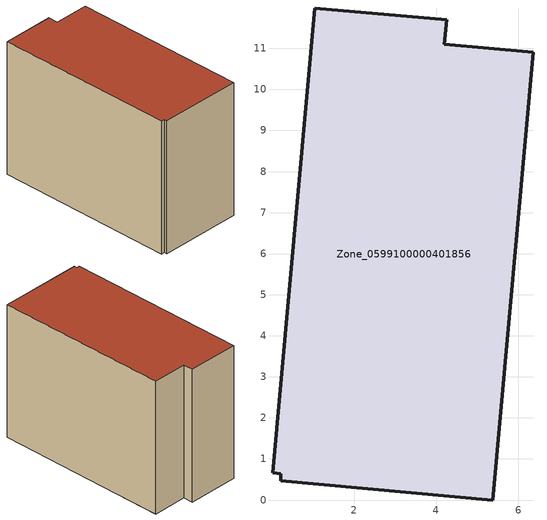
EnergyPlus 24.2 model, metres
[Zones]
Zone_0599100000401856
 floor ground (C_G): 0.22,0.64 0.02,0.66 1.04,11.98 4.25,11.69 4.2,11.1 6.37,10.9 5.38,0 0.21,0.47 z0
 wall outside (C_F): 0.21,0.47 5.38,0 6.37,10.9 4.2,11.1 4.25,11.69 1.04,11.98 0.02,0.66 0.22,0.64 0.21,0.47 z0:8.41
 roof outside (C_R): 0.22,0.64 0.21,0.47 5.38,0 6.37,10.9 4.2,11.1 4.25,11.69 1.04,11.98 0.02,0.66 z8.41
[BUILDING]
Pand.0599100000401856: North Axis=0; Terrain=City; Loads Convergence Tolerance Value=0.04; Temperature Convergence Tolerance Value=0.4; Solar Distribution=FullExterior; Maximum Number of Warmup Days=25; Minimum Number of Warmup Days=1
[Site:Location]
Rotterdam.The.Hague.AP_ZH_NLD Design_Conditions: Latitude=51.96; Longitude=4.45; Time Zone=1; Elevation=-4.5
[SITE:GROUNDTEMPERATURE:BUILDINGSURFACE]
18, 18, 18, 18, 18, 18, 18, 18, 18, 18, 18, 18
[MATERIAL] Thermal Absorptance=0.9; Solar Absorptance=0.7; Visible Absorptance=0.7
Name | Roughness | Thickness | Conductivity | Density | Specific Heat
G.TI.1992-2005 | MediumSmooth | 0.15 | 0.06 | 540 | 1210
F.TI.1992-2005 | Rough | 0.3 | 0.12 | 1920 | 840
R.TI.1992-2005 | MediumRough | 0.2 | 0.08 | 1500 | 1000
[CONSTRUCTION]
C_G: G.TI.1992-2005
C_F: F.TI.1992-2005
C_R: R.TI.1992-2005
[ZONE]
Zone_0599100000401856: Type=1; Multiplier=1; Ceiling Height=Autocalculate; Volume=Autocalculate; Floor Area=autocalculate; Part of Total Floor Area=Yes
[ZONEINFILTRATION:DESIGNFLOWRATE]
Infil_Zone_0599100000401856: Zone or ZoneList or Space or SpaceList=Zone_0599100000401856; Schedule=AlwaysOn; Design Flow Rate Calculation Method=Flow/Area; Flow Rate per Floor Area=0.0015; Constant Term Coefficient=1; Temperature Term Coefficient=0; Velocity Term Coefficient=0; Velocity Squared Term Coefficient=0
[HVACTEMPLATE:ZONE:IDEALLOADSAIRSYSTEM]
Zone_0599100000401856: Maximum Heating Supply Air Temperature=50; Minimum Cooling Supply Air Temperature=13; Maximum Heating Supply Air Humidity Ratio=0.0156; Minimum Cooling Supply Air Humidity Ratio=0.0077; Heating Limit=NoLimit; Cooling Limit=NoLimit; Dehumidification Control Type=ConstantSensibleHeatRatio; Cooling Sensible Heat Ratio=0.7; Dehumidification Setpoint=60; Humidification Control Type=None; Humidification Setpoint=30; Outdoor Air Method=None; Outdoor Air Flow Rate per Person=0.00944; Outdoor Air Flow Rate per Zone Floor Area=0; Outdoor Air Flow Rate per Zone=0; Demand Controlled Ventilation Type=None; Outdoor Air Economizer Type=NoEconomizer; Heat Recovery Type=None; Sensible Heat Recovery Effectiveness=0.7; Latent Heat Recovery Effectiveness=0.65
[ZONECONTROL:THERMOSTAT]
ThermostatControl_Zone_0599100000401856: Zone or ZoneList=Zone_0599100000401856; Control Type Schedule=DualSetpointControlType; Control 1=Thermostat_Zone_0599100000401856; Temperature Difference Between Cutout And Setpoint=0
[THERMOSTATSETPOINT:DUALSETPOINT]
Thermostat_Zone_0599100000401856: Heating Setpoint Temperature Schedule=HeatingSetpoint_Zone_0599100000401856; Cooling Setpoint Temperature Schedule=CoolingSetpoint_Zone_0599100000401856
[SCHEDULE:COMPACT]
HeatingSetpoint_Zone_0599100000401856: Through: 12/31, For: AllDays, Until: 24:00, 21
CoolingSetpoint_Zone_0599100000401856: Through: 12/31, For: AllDays, Until: 24:00, 24
DualSetpointControlType: Through: 12/31, For: AllDays, Until: 24:00, 4
AlwaysOn: Through: 12/31, For: AllDays, Until: 24:00, 1
